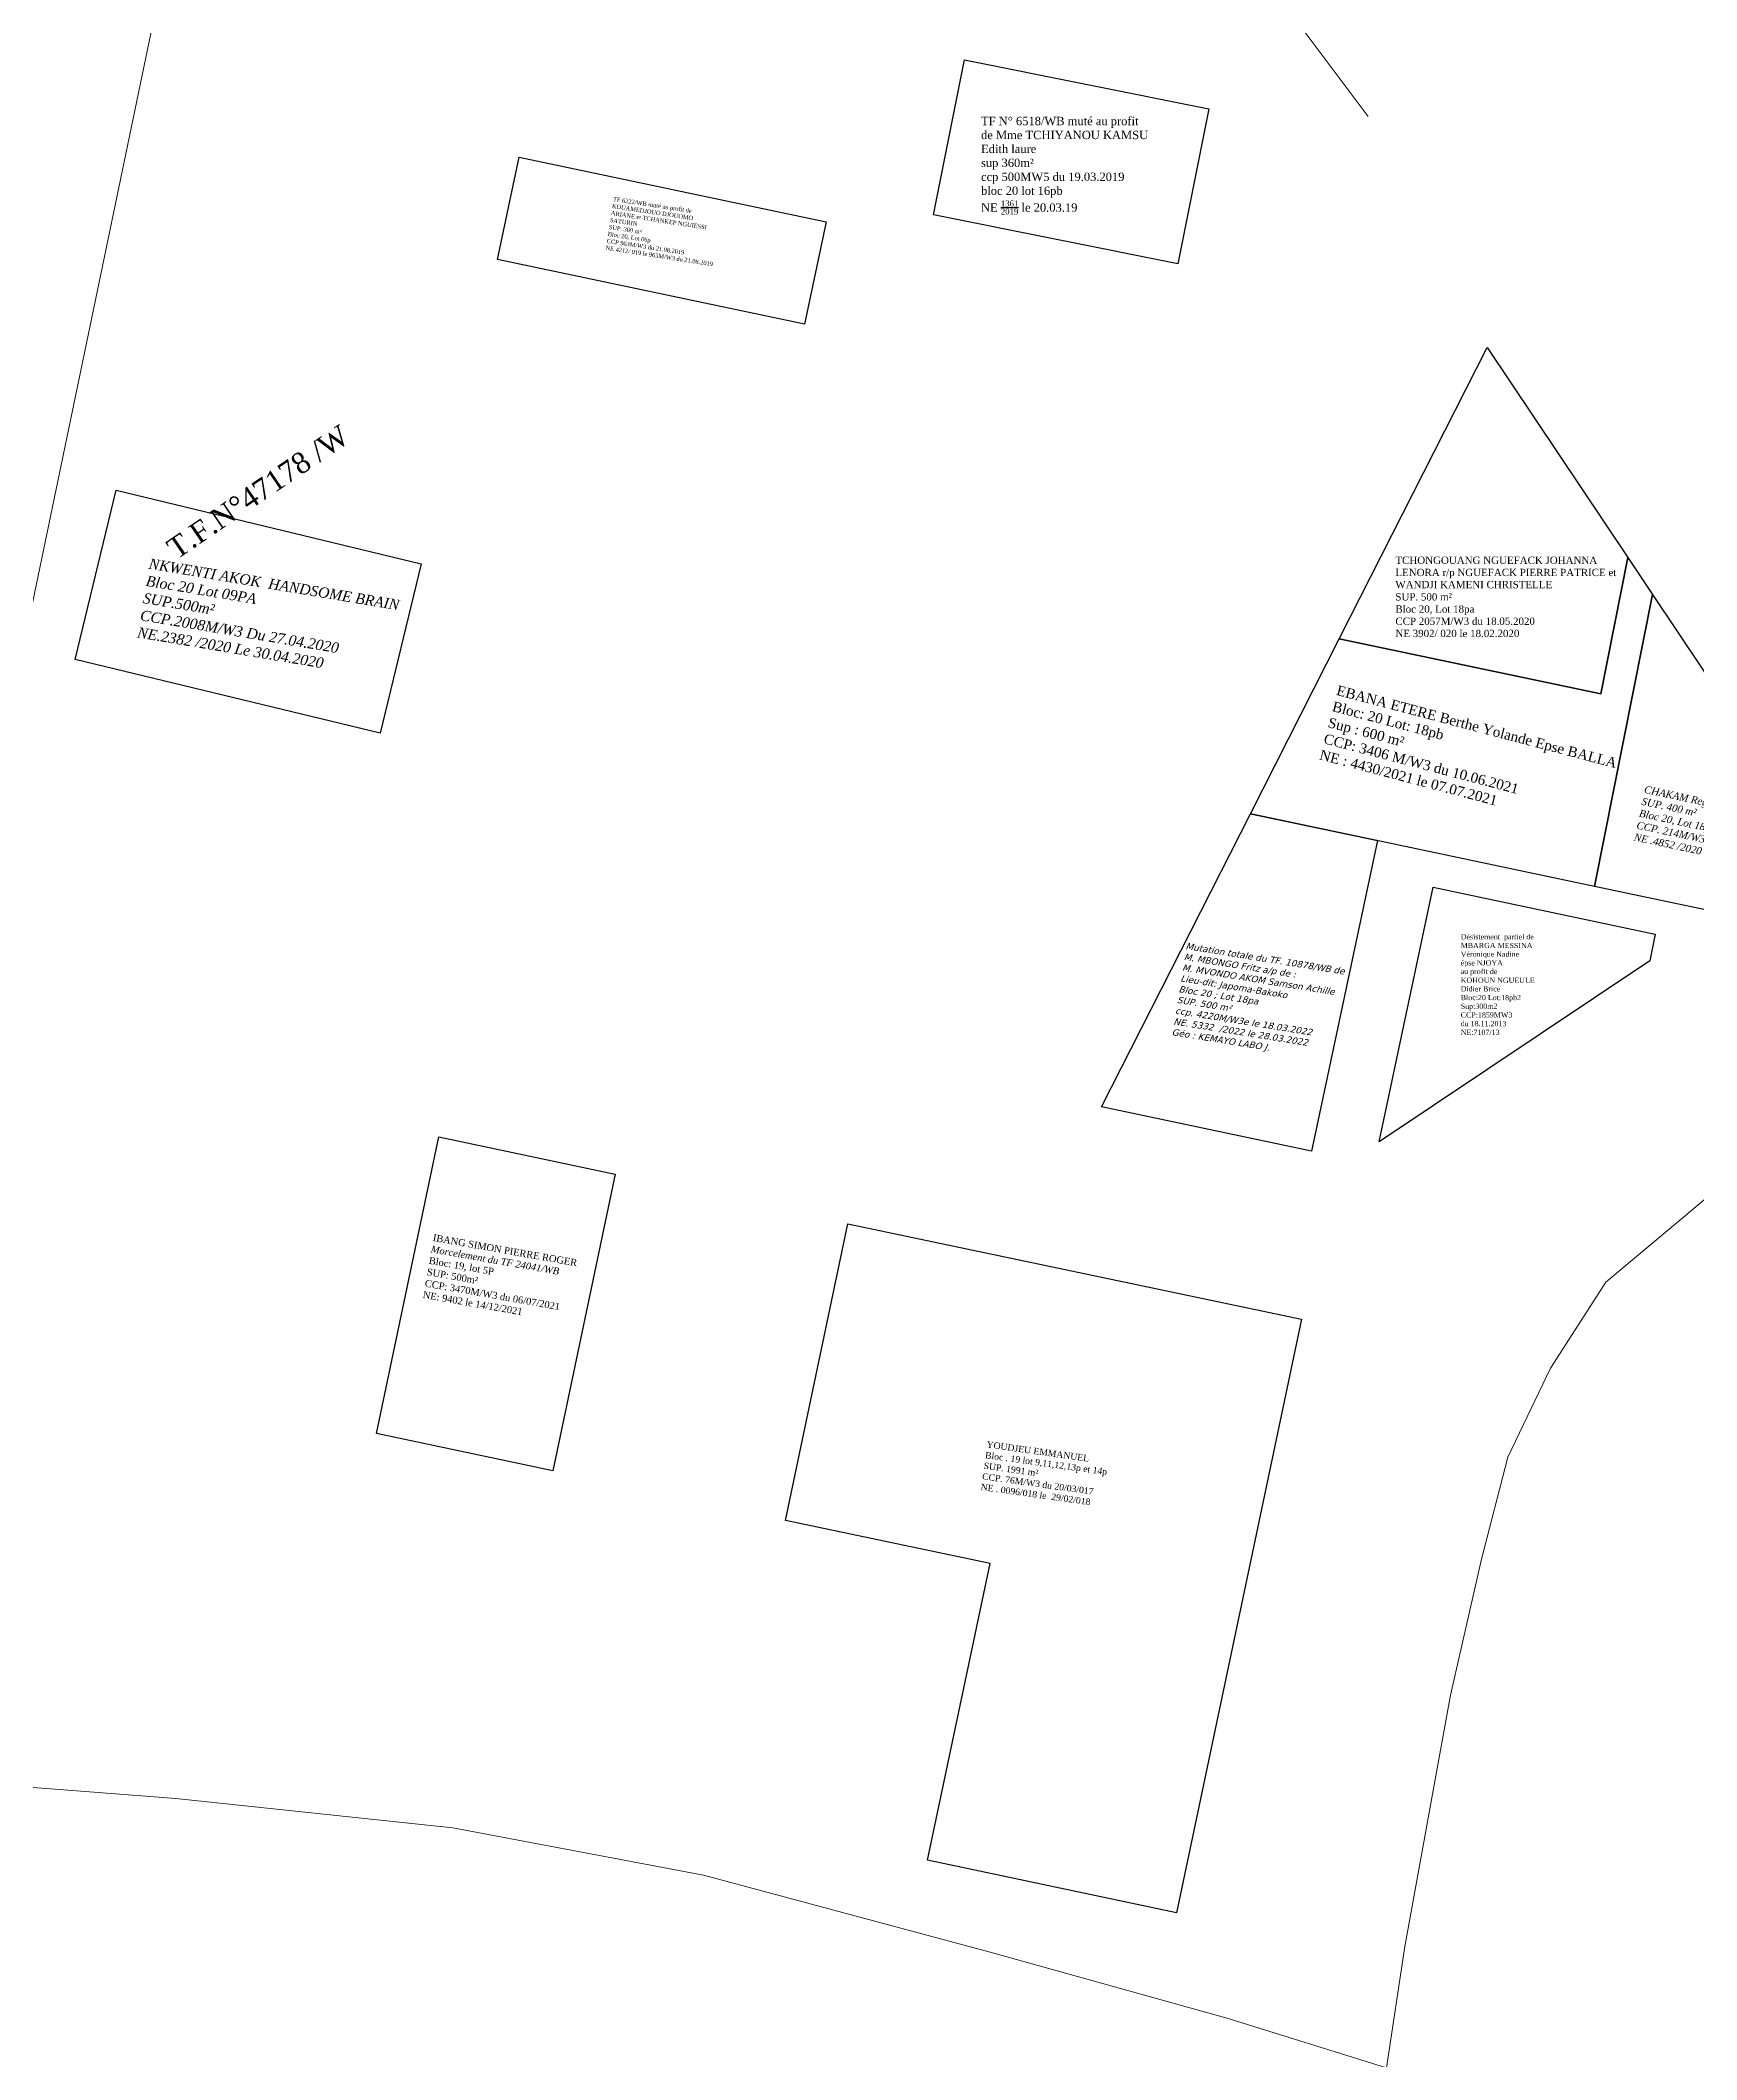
# Model space of a CAD drawing. Header units: millimetres. Extents: x 589619 to 593486, y 440379 to 445141.
# Drawn here: x 591471.7 to 591630.1, y 443443.1 to 443636.3 of the extents above; entities that cross this region are included whole.
import ezdxf

# ---------------------------------------------------------------- set-up
doc = ezdxf.new("R2010")
doc.units = ezdxf.units.MM
doc.header["$LTSCALE"] = 10
for name, color, linetype in [('end maj 26 02 2021', 7, 'Continuous'), ('MAJ DEC 2021', 7, 'Continuous'), ('MAJ JUILLET 2021', 7, 'Continuous')]:
    doc.layers.add(name, color=color, linetype=linetype)
doc.layers.add('Roads_others', color=24, linetype='Continuous', lineweight=9)
doc.styles.add('Times 1.0', font='times.ttf', dxfattribs={"width": 0.99, "height": 1})

msp = doc.modelspace()

# ---------------------------------------------------------------- linework, layer by layer
at = {"flags": 128}
msp.add_lwpolyline([(591587.42, 443562.27), (591599.57, 443559.72), (591593.27, 443530.02), (591573.18, 443534.25)], close=True, dxfattribs=at)
msp.add_lwpolyline([(591587.42, 443562.27), (591599.57, 443559.72), (591593.27, 443530.02), (591573.18, 443534.25)], close=True, dxfattribs=at)
at = {"color": 5, "flags": 128}
msp.add_lwpolyline([(591587.42, 443562.27), (591599.57, 443559.72), (591593.27, 443530.02), (591573.18, 443534.25)], close=True, dxfattribs=at)
msp.add_lwpolyline([(591587.42, 443562.27), (591599.57, 443559.72), (591593.27, 443530.02), (591573.18, 443534.25)], close=True, dxfattribs=at)
at = {"layer": 'end maj 26 02 2021', "color": 3, "lineweight": -3, "flags": 128}
for points in [[(591560.07, 443634.39), (591583.44, 443629.7), (591580.47, 443614.89), (591557.1, 443619.58)], [(591560.07, 443634.39), (591583.44, 443629.7), (591580.47, 443614.89), (591557.1, 443619.58)], [(591560.07, 443634.39), (591583.44, 443629.7), (591580.47, 443614.89), (591557.1, 443619.58)], [(591560.07, 443634.39), (591583.44, 443629.7), (591580.47, 443614.89), (591557.1, 443619.58)], [(591517.48, 443625.08), (591546.84, 443618.9), (591544.78, 443609.12), (591515.42, 443615.3)], [(591517.48, 443625.08), (591546.84, 443618.9), (591544.78, 443609.12), (591515.42, 443615.3)], [(591517.48, 443625.08), (591546.84, 443618.9), (591544.78, 443609.12), (591515.42, 443615.3)], [(591517.48, 443625.08), (591546.84, 443618.9), (591544.78, 443609.12), (591515.42, 443615.3)]]:
    msp.add_lwpolyline(points, close=True, dxfattribs=at)
at = {"layer": 'end maj 26 02 2021', "color": 150, "lineweight": -3, "flags": 128}
for points in [[(591610.08, 443606.9), (591623.53, 443586.79), (591620.95, 443573.75), (591595.92, 443579.02)], [(591610.08, 443606.9), (591623.53, 443586.79), (591620.95, 443573.75), (591595.92, 443579.02)], [(591610.08, 443606.9), (591623.53, 443586.79), (591620.95, 443573.75), (591595.92, 443579.02)], [(591610.08, 443606.9), (591623.53, 443586.79), (591620.95, 443573.75), (591595.92, 443579.02)], [(591478.93, 443593.23), (591508.1, 443586.2), (591504.19, 443569.99), (591475.02, 443577.03)], [(591478.93, 443593.23), (591508.1, 443586.2), (591504.19, 443569.99), (591475.02, 443577.03)], [(591478.93, 443593.23), (591508.1, 443586.2), (591504.19, 443569.99), (591475.02, 443577.03)], [(591478.93, 443593.23), (591508.1, 443586.2), (591504.19, 443569.99), (591475.02, 443577.03)], [(591625.89, 443583.26), (591645.01, 443554.69), (591644.14, 443550.33), (591620.35, 443555.34)], [(591625.89, 443583.26), (591645.01, 443554.69), (591644.14, 443550.33), (591620.35, 443555.34)], [(591625.89, 443583.26), (591645.01, 443554.69), (591644.14, 443550.33), (591620.35, 443555.34)], [(591625.89, 443583.26), (591645.01, 443554.69), (591644.14, 443550.33), (591620.35, 443555.34)], [(591604.92, 443555.26), (591626.14, 443550.79), (591625.63, 443548.21), (591599.75, 443530.9)], [(591604.92, 443555.26), (591626.14, 443550.79), (591625.63, 443548.21), (591599.75, 443530.9)], [(591604.92, 443555.26), (591626.14, 443550.79), (591625.63, 443548.21), (591599.75, 443530.9)], [(591604.92, 443555.26), (591626.14, 443550.79), (591625.63, 443548.21), (591599.75, 443530.9)]]:
    msp.add_lwpolyline(points, close=True, dxfattribs=at)
at = {"layer": 'end maj 26 02 2021', "color": 150}
msp.add_lwpolyline([(591548.93, 443523.06), (591592.31, 443513.94), (591580.36, 443457.18), (591556.55, 443462.19), (591562.53, 443490.57), (591542.96, 443494.69)], close=True, dxfattribs=at)
msp.add_lwpolyline([(591548.93, 443523.06), (591592.31, 443513.94), (591580.36, 443457.18), (591556.55, 443462.19), (591562.53, 443490.57), (591542.96, 443494.69)], close=True, dxfattribs=at)
at = {"layer": 'MAJ DEC 2021', "flags": 128}
msp.add_lwpolyline([(591509.81, 443531.39), (591526.68, 443527.83), (591520.7, 443499.45), (591503.83, 443503.01)], close=True, dxfattribs=at)
msp.add_lwpolyline([(591509.81, 443531.39), (591526.68, 443527.83), (591520.7, 443499.45), (591503.83, 443503.01)], close=True, dxfattribs=at)
at = {"layer": 'MAJ JUILLET 2021', "flags": 128}
msp.add_lwpolyline([(591623.53, 443586.79), (591625.89, 443583.26), (591620.35, 443555.34), (591587.42, 443562.27), (591595.92, 443579.02), (591620.95, 443573.75)], close=True, dxfattribs=at)
msp.add_lwpolyline([(591623.53, 443586.79), (591625.89, 443583.26), (591620.35, 443555.34), (591587.42, 443562.27), (591595.92, 443579.02), (591620.95, 443573.75)], close=True, dxfattribs=at)
at = {"layer": 'Roads_others'}
for points in [[(591515.38, 443805.87), (591513.36, 443792.22), (591493.1, 443692.9), (591491.53, 443681.61), (591463.39, 443546.2), (591451.98, 443494.4), (591448.31, 443471.16), (591443.13, 443443.07), (591436.48, 443415.07), (591427.92, 443381.59), (591422.66, 443361.85), (591418.38, 443346.27), (591415.24, 443336.46), (591394.27, 443339.84), (591360.2, 443347.22), (591345.87, 443349.51), (591305.21, 443358.41), (591295.34, 443360.57), (591285.77, 443362.66), (591254.07, 443368.7), (591237.51, 443371.47), (591220.66, 443373.94), (591207.41, 443376.43)], [(591493.1, 443692.9), (591503.03, 443691.14), (591512.86, 443688.48), (591521.8, 443684.65), (591540.57, 443675.94), (591559.04, 443666.2), (591578.7, 443652.31), (591590.17, 443640.35), (591598.68, 443628.97)], [(591600.43, 443442.33), (591602.2, 443453.95), (591606.57, 443477.98), (591609.53, 443491), (591612.05, 443500.76), (591616.14, 443509.27), (591621.41, 443517.48), (591631.39, 443525.85), (591642.91, 443533.41), (591658.31, 443542.95), (591669.91, 443552), (591691.86, 443569.38), (591703.24, 443577.09), (591714.03, 443583.98), (591730.17, 443595.38), (591739.36, 443604.14)], [(591448.31, 443471.16), (591466.03, 443469.55), (591484.65, 443468.09), (591511.15, 443465.31), (591535.12, 443460.76), (591562.53, 443453.39), (591585.3, 443447.05), (591600.43, 443442.33)]]:
    msp.add_lwpolyline(points, dxfattribs=at)

# ---------------------------------------------------------------- texts
at = {"layer": 'end maj 26 02 2021', "color": 150, "linetype": 'ByBlock', "lineweight": -3, "ltscale": 0.0014, "attachment_point": 1, "style": 'Times 1.0'}
for s, insert, char_height, width in [('\\A1;{\\C1;TF N° 6518/WB muté au profit de Mme TCHIYANOU KAMSU Edith laure\\Psup 360m²\\Pccp 500MW5 du 19.03.2019\\Pbloc 20 lot 16pb\\PNE \\H0.7x;\\S1361/2019;\\H1.429x; le 20.03.19}', (591561.66, 443628.95), 0.8, 16.2054), ('\\A1;{\\C1;TF N° 6518/WB muté au profit de Mme TCHIYANOU KAMSU Edith laure\\Psup 360m²\\Pccp 500MW5 du 19.03.2019\\Pbloc 20 lot 16pb\\PNE \\H0.7x;\\S1361/2019;\\H1.429x; le 20.03.19}', (591561.66, 443628.95), 0.8, 16.2054), ('\\A1;{\\C1;TF N° 6518/WB muté au profit de Mme TCHIYANOU KAMSU Edith laure\\Psup 360m²\\Pccp 500MW5 du 19.03.2019\\Pbloc 20 lot 16pb\\PNE \\H0.7x;\\S1361/2019;\\H1.429x; le 20.03.19}', (591561.66, 443628.95), 0.8, 16.2054), ('\\A1;{\\C1;TF N° 6518/WB muté au profit de Mme TCHIYANOU KAMSU Edith laure\\Psup 360m²\\Pccp 500MW5 du 19.03.2019\\Pbloc 20 lot 16pb\\PNE \\H0.7x;\\S1361/2019;\\H1.429x; le 20.03.19}', (591561.66, 443628.95), 0.8, 16.2054), ('{\\C256;TCHONGOUANG NGUEFACK JOHANNA \\PLENORA r/p NGUEFACK PIERRE PATRICE et \\PWANDJI KAMENI CHRISTELLE\\PSUP. 500 m²\\PBloc 20, Lot 18pa\\PCCP 2057M/W3 du 18.05.2020\\PNE 3902/ 020 le 18.02.2020}', (591601.29, 443586.89), 0.7, 32.2579), ('{\\C256;TCHONGOUANG NGUEFACK JOHANNA \\PLENORA r/p NGUEFACK PIERRE PATRICE et \\PWANDJI KAMENI CHRISTELLE\\PSUP. 500 m²\\PBloc 20, Lot 18pa\\PCCP 2057M/W3 du 18.05.2020\\PNE 3902/ 020 le 18.02.2020}', (591601.29, 443586.89), 0.7, 32.2579), ('{\\C256;TCHONGOUANG NGUEFACK JOHANNA \\PLENORA r/p NGUEFACK PIERRE PATRICE et \\PWANDJI KAMENI CHRISTELLE\\PSUP. 500 m²\\PBloc 20, Lot 18pa\\PCCP 2057M/W3 du 18.05.2020\\PNE 3902/ 020 le 18.02.2020}', (591601.29, 443586.89), 0.7, 32.2579), ('{\\C256;TCHONGOUANG NGUEFACK JOHANNA \\PLENORA r/p NGUEFACK PIERRE PATRICE et \\PWANDJI KAMENI CHRISTELLE\\PSUP. 500 m²\\PBloc 20, Lot 18pa\\PCCP 2057M/W3 du 18.05.2020\\PNE 3902/ 020 le 18.02.2020}', (591601.29, 443586.89), 0.7, 32.2579)]:
    msp.add_mtext(s, dxfattribs=dict(at, insert=insert, char_height=char_height, width=width))
for s, insert, char_height, width, rotation in [('{\\C1;TF 6222/WB muté au profit de\\P\\C256;KOUAMEDJOUO DJOUOMO\\PARIANE et TCHANKEP NGUIESSI\\PSATURIN \\PSUP. 300 m²\\PBloc 20, Lot 06p\\PCCP 963M/W3 du 21.08.2019\\PNE 4212/ 019 le 963M/W3 du 21.08.2019}', (591526.5, 443621.3), 0.405, 11.6977, 351.3401), ('{\\C1;TF 6222/WB muté au profit de\\P\\C256;KOUAMEDJOUO DJOUOMO\\PARIANE et TCHANKEP NGUIESSI\\PSATURIN \\PSUP. 300 m²\\PBloc 20, Lot 06p\\PCCP 963M/W3 du 21.08.2019\\PNE 4212/ 019 le 963M/W3 du 21.08.2019}', (591526.5, 443621.3), 0.405, 11.6977, 351.3401), ('{\\C1;TF 6222/WB muté au profit de\\P\\C256;KOUAMEDJOUO DJOUOMO\\PARIANE et TCHANKEP NGUIESSI\\PSATURIN \\PSUP. 300 m²\\PBloc 20, Lot 06p\\PCCP 963M/W3 du 21.08.2019\\PNE 4212/ 019 le 963M/W3 du 21.08.2019}', (591526.5, 443621.3), 0.405, 11.6977, 351.3401), ('{\\C1;TF 6222/WB muté au profit de\\P\\C256;KOUAMEDJOUO DJOUOMO\\PARIANE et TCHANKEP NGUIESSI\\PSATURIN \\PSUP. 300 m²\\PBloc 20, Lot 06p\\PCCP 963M/W3 du 21.08.2019\\PNE 4212/ 019 le 963M/W3 du 21.08.2019}', (591526.5, 443621.3), 0.405, 11.6977, 351.3401), ('{\\C1;T.F.N°47178 /W}', (591483.58, 443588.21), 2, 21.1193, 34.2609), ('{\\C1;T.F.N°47178 /W}', (591483.58, 443588.21), 2, 21.1193, 34.2609), ('{\\C1;T.F.N°47178 /W}', (591483.58, 443588.21), 2, 21.1193, 34.2609), ('{\\C1;T.F.N°47178 /W}', (591483.58, 443588.21), 2, 21.1193, 34.2609), ('{\\fTimes New Roman|b0|i1|c0|p18;\\C7;NKWENTI AKOK  HANDSOME BRAIN\\PBloc 20 Lot 09PA\\PSUP.500m²\\PCCP.2008M/W3 Du 27.04.2020\\PNE.2382 /2020 Le 30.04.2020}', (591482.16, 443586.73), 1, 24.7987, 350.5292), ('{\\fTimes New Roman|b0|i1|c0|p18;\\C7;NKWENTI AKOK  HANDSOME BRAIN\\PBloc 20 Lot 09PA\\PSUP.500m²\\PCCP.2008M/W3 Du 27.04.2020\\PNE.2382 /2020 Le 30.04.2020}', (591482.16, 443586.73), 1, 24.7987, 350.5292), ('{\\fTimes New Roman|b0|i1|c0|p18;\\C7;NKWENTI AKOK  HANDSOME BRAIN\\PBloc 20 Lot 09PA\\PSUP.500m²\\PCCP.2008M/W3 Du 27.04.2020\\PNE.2382 /2020 Le 30.04.2020}', (591482.16, 443586.73), 1, 24.7987, 350.5292), ('{\\fTimes New Roman|b0|i1|c0|p18;\\C7;NKWENTI AKOK  HANDSOME BRAIN\\PBloc 20 Lot 09PA\\PSUP.500m²\\PCCP.2008M/W3 Du 27.04.2020\\PNE.2382 /2020 Le 30.04.2020}', (591482.16, 443586.73), 1, 24.7987, 350.5292), ('{\\fTimes New Roman|b0|i1|c0|p18;\\C7;NKWENTI AKOK  HANDSOME BRAIN\\PBloc 20 Lot 09PA\\PSUP.500m²\\PCCP.2008M/W3 Du 27.04.2020\\PNE.2382 /2020 Le 30.04.2020}', (591482.16, 443586.73), 1, 24.7987, 350.5292), ('{\\fTimes New Roman|b0|i1|c0|p18;\\C7;NKWENTI AKOK  HANDSOME BRAIN\\PBloc 20 Lot 09PA\\PSUP.500m²\\PCCP.2008M/W3 Du 27.04.2020\\PNE.2382 /2020 Le 30.04.2020}', (591482.16, 443586.73), 1, 24.7987, 350.5292), ('{\\fTimes New Roman|b0|i1|c0|p18;\\C7;NKWENTI AKOK  HANDSOME BRAIN\\PBloc 20 Lot 09PA\\PSUP.500m²\\PCCP.2008M/W3 Du 27.04.2020\\PNE.2382 /2020 Le 30.04.2020}', (591482.16, 443586.73), 1, 24.7987, 350.5292), ('{\\fTimes New Roman|b0|i1|c0|p18;\\C7;NKWENTI AKOK  HANDSOME BRAIN\\PBloc 20 Lot 09PA\\PSUP.500m²\\PCCP.2008M/W3 Du 27.04.2020\\PNE.2382 /2020 Le 30.04.2020}', (591482.16, 443586.73), 1, 24.7987, 350.5292), ('{\\fTimes New Roman|b0|i1|c0|p18;\\C256;CHAKAM Regine Vigilore\\P\\fTimes New Roman|b0|i1|c186|p18;SUP. \\fTimes New Roman|b0|i1|c0|p18;4\\fTimes New Roman|b0|i1|c186|p18;00 m²\\PBloc 20, Lot 18pa\\PCCP\\fTimes New Roman|b0|i1|c0|p18;.\\fTimes New Roman|b0|i1|c186|p18; 2\\fTimes New Roman|b0|i1|c0|p18;14\\fTimes New Roman|b0|i1|c186|p18;M/W3 du 18.0\\fTimes New Roman|b0|i1|c0|p18;6\\fTimes New Roman|b0|i1|c186|p18;.2020\\fTimes New Roman|b0|i1|c0|p18;\\PNE .4852 /2020  Le 30.06.2020}', (591625.18, 443564.99), 0.7, 32.2579, 347.9666), ('{\\fTimes New Roman|b0|i1|c0|p18;\\C256;CHAKAM Regine Vigilore\\P\\fTimes New Roman|b0|i1|c186|p18;SUP. \\fTimes New Roman|b0|i1|c0|p18;4\\fTimes New Roman|b0|i1|c186|p18;00 m²\\PBloc 20, Lot 18pa\\PCCP\\fTimes New Roman|b0|i1|c0|p18;.\\fTimes New Roman|b0|i1|c186|p18; 2\\fTimes New Roman|b0|i1|c0|p18;14\\fTimes New Roman|b0|i1|c186|p18;M/W3 du 18.0\\fTimes New Roman|b0|i1|c0|p18;6\\fTimes New Roman|b0|i1|c186|p18;.2020\\fTimes New Roman|b0|i1|c0|p18;\\PNE .4852 /2020  Le 30.06.2020}', (591625.18, 443564.99), 0.7, 32.2579, 347.9666), ('{\\fTimes New Roman|b0|i1|c0|p18;\\C256;CHAKAM Regine Vigilore\\P\\fTimes New Roman|b0|i1|c186|p18;SUP. \\fTimes New Roman|b0|i1|c0|p18;4\\fTimes New Roman|b0|i1|c186|p18;00 m²\\PBloc 20, Lot 18pa\\PCCP\\fTimes New Roman|b0|i1|c0|p18;.\\fTimes New Roman|b0|i1|c186|p18; 2\\fTimes New Roman|b0|i1|c0|p18;14\\fTimes New Roman|b0|i1|c186|p18;M/W3 du 18.0\\fTimes New Roman|b0|i1|c0|p18;6\\fTimes New Roman|b0|i1|c186|p18;.2020\\fTimes New Roman|b0|i1|c0|p18;\\PNE .4852 /2020  Le 30.06.2020}', (591625.18, 443564.99), 0.7, 32.2579, 347.9666), ('{\\fTimes New Roman|b0|i1|c0|p18;\\C256;CHAKAM Regine Vigilore\\P\\fTimes New Roman|b0|i1|c186|p18;SUP. \\fTimes New Roman|b0|i1|c0|p18;4\\fTimes New Roman|b0|i1|c186|p18;00 m²\\PBloc 20, Lot 18pa\\PCCP\\fTimes New Roman|b0|i1|c0|p18;.\\fTimes New Roman|b0|i1|c186|p18; 2\\fTimes New Roman|b0|i1|c0|p18;14\\fTimes New Roman|b0|i1|c186|p18;M/W3 du 18.0\\fTimes New Roman|b0|i1|c0|p18;6\\fTimes New Roman|b0|i1|c186|p18;.2020\\fTimes New Roman|b0|i1|c0|p18;\\PNE .4852 /2020  Le 30.06.2020}', (591625.18, 443564.99), 0.7, 32.2579, 347.9666), ('{\\fVerdana|b0|i1|c0|p34;\\C1;Mutation totale du TF. 10878/WB de \\PM. MBONGO Fritz a/p de :\\C256;\\PM. MVONDO AKOM Samson Achille\\C1;\\P\\C256;Lieu-dit: Japoma-Bakoko\\PBloc 20 ; Lot 18pa\\P\\fVerdana|b0|i1|c186|p34;SUP. \\fVerdana|b0|i1|c0|p34;500 m²\\Pccp. 4220M/W3e le 18.03.2022\\PNE. 5332  /2022 le 28.03.2022\\P\\C1;Géo : KEMAYO LABO J. }', (591581.29, 443549.97), 0.6252, 32.3318, 350.8714), ('{\\fVerdana|b0|i1|c0|p34;\\C1;Mutation totale du TF. 10878/WB de \\PM. MBONGO Fritz a/p de :\\C256;\\PM. MVONDO AKOM Samson Achille\\C1;\\P\\C256;Lieu-dit: Japoma-Bakoko\\PBloc 20 ; Lot 18pa\\P\\fVerdana|b0|i1|c186|p34;SUP. \\fVerdana|b0|i1|c0|p34;500 m²\\Pccp. 4220M/W3e le 18.03.2022\\PNE. 5332  /2022 le 28.03.2022\\P\\C1;Géo : KEMAYO LABO J. }', (591581.29, 443549.97), 0.6252, 32.3318, 350.8714), ('{\\fVerdana|b0|i1|c0|p34;\\C1;Mutation totale du TF. 10878/WB de \\PM. MBONGO Fritz a/p de :\\C256;\\PM. MVONDO AKOM Samson Achille\\C1;\\P\\C256;Lieu-dit: Japoma-Bakoko\\PBloc 20 ; Lot 18pa\\P\\fVerdana|b0|i1|c186|p34;SUP. \\fVerdana|b0|i1|c0|p34;500 m²\\Pccp. 4220M/W3e le 18.03.2022\\PNE. 5332  /2022 le 28.03.2022\\P\\C1;Géo : KEMAYO LABO J. }', (591581.29, 443549.97), 0.6252, 32.3318, 350.8714), ('{\\fVerdana|b0|i1|c0|p34;\\C1;Mutation totale du TF. 10878/WB de \\PM. MBONGO Fritz a/p de :\\C256;\\PM. MVONDO AKOM Samson Achille\\C1;\\P\\C256;Lieu-dit: Japoma-Bakoko\\PBloc 20 ; Lot 18pa\\P\\fVerdana|b0|i1|c186|p34;SUP. \\fVerdana|b0|i1|c0|p34;500 m²\\Pccp. 4220M/W3e le 18.03.2022\\PNE. 5332  /2022 le 28.03.2022\\P\\C1;Géo : KEMAYO LABO J. }', (591581.29, 443549.97), 0.6252, 32.3318, 350.8714)]:
    msp.add_mtext(s, dxfattribs=dict(at, insert=insert, char_height=char_height, width=width, rotation=rotation))
at = {"layer": 'end maj 26 02 2021', "color": 150, "lineweight": -3, "insert": (591607.54, 443550.77), "char_height": 0.4979, "width": 30.8652, "attachment_point": 1}
msp.add_mtext('{\\fTimes New Roman|b0|i0|c0|p18;\\C1;Désistement  partiel de\\P\\C256;MBARGA MESSINA\\PVéronique Nadine \\Pépse NJOYA\\P\\C1;au profit de\\C256; \\PKOHOUN NGUEULE\\PDidier Brice\\PBloc:20 Lot:18pb2\\PSup:300m2\\PCCP:1859MW3\\Pdu 18.11.2013\\PNE:7107/13}', dxfattribs=at)
msp.add_mtext('{\\fTimes New Roman|b0|i0|c0|p18;\\C1;Désistement  partiel de\\P\\C256;MBARGA MESSINA\\PVéronique Nadine \\Pépse NJOYA\\P\\C1;au profit de\\C256; \\PKOHOUN NGUEULE\\PDidier Brice\\PBloc:20 Lot:18pb2\\PSup:300m2\\PCCP:1859MW3\\Pdu 18.11.2013\\PNE:7107/13}', dxfattribs=at)
msp.add_mtext('{\\fTimes New Roman|b0|i0|c0|p18;\\C1;Désistement  partiel de\\P\\C256;MBARGA MESSINA\\PVéronique Nadine \\Pépse NJOYA\\P\\C1;au profit de\\C256; \\PKOHOUN NGUEULE\\PDidier Brice\\PBloc:20 Lot:18pb2\\PSup:300m2\\PCCP:1859MW3\\Pdu 18.11.2013\\PNE:7107/13}', dxfattribs=at)
msp.add_mtext('{\\fTimes New Roman|b0|i0|c0|p18;\\C1;Désistement  partiel de\\P\\C256;MBARGA MESSINA\\PVéronique Nadine \\Pépse NJOYA\\P\\C1;au profit de\\C256; \\PKOHOUN NGUEULE\\PDidier Brice\\PBloc:20 Lot:18pb2\\PSup:300m2\\PCCP:1859MW3\\Pdu 18.11.2013\\PNE:7107/13}', dxfattribs=at)
at = {"layer": 'end maj 26 02 2021', "insert": (591562.24, 443502.29), "char_height": 0.6155, "attachment_point": 1, "rotation": 352.0854}
msp.add_mtext_dynamic_manual_height_columns('{\\fTimes New Roman|b0|i0|c0|p18;YOUDJEU EMMANUEL\\PBloc . 19 lot 9,11,12,13p et 14p\\PSUP. 1991 m²\\PCCP. 76M/W3 du 20/03/017\\PNE . 0096/018 le  29/02/018}', width=213.3848, gutter_width=12.5, heights=[49.18], dxfattribs=at)
msp.add_mtext_dynamic_manual_height_columns('{\\fTimes New Roman|b0|i0|c0|p18;YOUDJEU EMMANUEL\\PBloc . 19 lot 9,11,12,13p et 14p\\PSUP. 1991 m²\\PCCP. 76M/W3 du 20/03/017\\PNE . 0096/018 le  29/02/018}', width=213.3848, gutter_width=12.5, heights=[49.18], dxfattribs=at)
at = {"layer": 'MAJ DEC 2021', "insert": (591509.3, 443522.09), "char_height": 0.6633, "width": 17.637, "attachment_point": 1, "rotation": 349.9915}
msp.add_mtext('{\\fTimes New Roman|b0|i0|c0|p18;IBANG SIMON PIERRE ROGER\\P\\fTimes New Roman|b0|i1|c0|p18;\\C1;Morcelement du TF 24041/WB\\fTimes New Roman|b0|i0|c0|p18;\\C0;\\PBloc: 19, lot 5P\\PSUP: 500m²\\PCCP: 3470M/W3 du 06/07/2021\\PNE: 9402 le 14/12/2021}', dxfattribs=at)
msp.add_mtext('{\\fTimes New Roman|b0|i0|c0|p18;IBANG SIMON PIERRE ROGER\\P\\fTimes New Roman|b0|i1|c0|p18;\\C1;Morcelement du TF 24041/WB\\fTimes New Roman|b0|i0|c0|p18;\\C0;\\PBloc: 19, lot 5P\\PSUP: 500m²\\PCCP: 3470M/W3 du 06/07/2021\\PNE: 9402 le 14/12/2021}', dxfattribs=at)
at = {"layer": 'MAJ JUILLET 2021', "color": 0, "insert": (591595.82, 443574.6), "char_height": 0.9089, "attachment_point": 1, "rotation": 345.2947}
msp.add_mtext('{\\fTimes New Roman|b0|i0|c0|p18;\\H1.053x;EBANA ETERE Berthe Yolande Epse BALLA\\PBloc: 20 Lot: 18pb\\PSup : 600 m²\\PCCP: 3406 M/W3 du 10.06.2021\\PNE : 4430/2021 le 07.07.2021}', dxfattribs=at)
msp.add_mtext('{\\fTimes New Roman|b0|i0|c0|p18;\\H1.053x;EBANA ETERE Berthe Yolande Epse BALLA\\PBloc: 20 Lot: 18pb\\PSup : 600 m²\\PCCP: 3406 M/W3 du 10.06.2021\\PNE : 4430/2021 le 07.07.2021}', dxfattribs=at)

doc.saveas('drawing.dxf')
